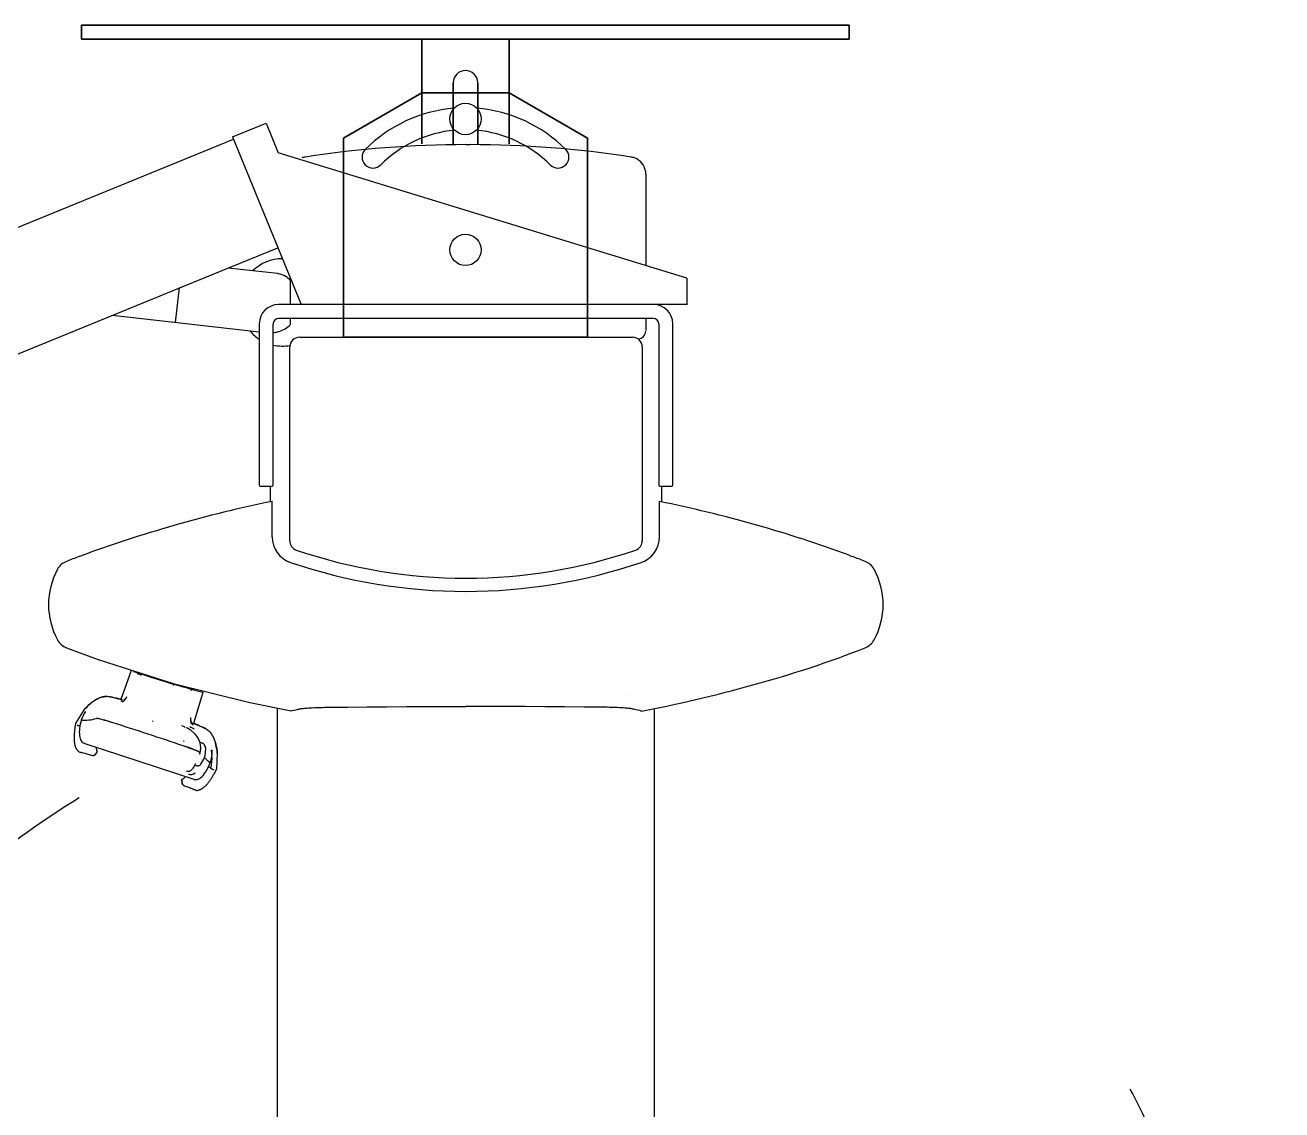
# Model space of a CAD drawing. Header units: millimetres. Extents: x -6176 to 11988, y -1403 to 10916.
# Drawn here: x -4621 to -3901, y -618 to 4 of the extents above; entities that cross this region are included whole.
import ezdxf

# ---------------------------------------------------------------- set-up
doc = ezdxf.new("R2010")
doc.units = ezdxf.units.MM
doc.linetypes.add('DASHED', pattern=[0.75, 0.5, -0.25])

# ---------------------------------------------------------------- blocks, each defined once
blk = doc.blocks.new('A$C0163630C')
at = {"color": 0, "linetype": 'Continuous', "ltscale": 25.4}
for p, q in [((-0.19269, 0.44053), (-0.19856, 0.42409)), ((-0.1761, 0.43519), (-0.17631, 0.43462)), ((-0.16848, 0.43205), (-0.16825, 0.43283)), ((-0.19968, 0.42414), (-0.20343, 0.42511)), ((-0.15679, 0.41039), (-0.15149, 0.42811)), ((-0.21955, 0.4182), (-0.22445, 0.4107)), ((-0.19753, 0.42353), (-0.19968, 0.42414)), ((-0.22445, 0.4107), (-0.22485, 0.40924)), ((-0.18003, 0.41168), (-0.18044, 0.41148)), ((-0.15611, 0.4042), (-0.15856, 0.40634)), ((-0.15795, 0.41055), (-0.15586, 0.40977)), ((-0.15586, 0.40977), (-0.15226, 0.40832)), ((-0.21934, 0.39885), (-0.1567, 0.3783)), ((-0.15167, 0.39886), (-0.15343, 0.39954)), ((-0.15353, 0.39365), (-0.15367, 0.3938)), ((-0.14337, 0.39321), (-0.14387, 0.38427)), ((-0.15626, 0.38632), (-0.15509, 0.386)), ((-0.14387, 0.38427), (-0.1444, 0.38285)), ((-0.16373, 0.37764), (-0.16369, 0.37635))]:
    blk.add_line(p, q, dxfattribs=at)
for centre, radius, start, end in [((0.02964, 1.10388), 0.69962, 251.57935, 254.48066), ((0.02989, 1.10472), 0.70049, 251.69597, 254.99848), ((-0.1812, 0.45521), 0.01806, 243.63646, 252.09565), ((-0.20943, 0.40004), 0.02587, 79.24558, 79.74254), ((-0.20943, 0.40004), 0.02587, 77.06861, 77.33131), ((-0.26632, 0.13843), 0.29359, 76.65521, 77.68492), ((-0.20102, 0.42839), 0.00653, 300.28098, 334.99031), ((-0.19989, 0.42832), 0.00549, 302.88209, 330.63157), ((0.65436, 0.16907), 0.85343, 162.19007, 162.27264), ((-0.17749, 0.41618), 0.02244, 158.94265, 159.27716), ((-0.19679, 0.40289), 0.02629, 147.38789, 159.37537), ((-0.2199, 0.43789), 0.02578, 266.66904, 286.35415), ((-0.22033, 0.36482), 0.04894, 69.39457, 80.95744), ((-0.59039, -0.8264), 1.29624, 71.67919, 72.61572), ((-0.58566, -0.81171), 1.2808, 71.67355, 72.62137), ((-0.15205, 0.41242), 0.00673, 169.22065, 202.85827), ((-0.15336, 0.41299), 0.00535, 172.60271, 201.14192), ((-0.15762, 0.41119), 0.000744, 214.60487, 230.33741), ((-0.17845, 0.41649), 0.02244, 344.38328, 344.71775), ((-0.22184, 0.4092), 0.000104, 333.66052, 345.89294), ((-0.22184, 0.40919), 0.000104, 334.25069, 345.90138), ((-0.58256, -0.82557), 1.29301, 71.05822, 71.99709), ((-0.5787, -0.814), 1.2808, 71.05374, 72.00156), ((-0.17476, 0.38146), 0.02962, 63.75574, 67.85663), ((-0.16748, 0.39361), 0.01554, 54.98052, 66.00319), ((-0.16407, 0.39597), 0.01325, 55.74758, 68.24465), ((-0.27141, 0.1401), 0.29359, 66.31654, 67.0199), ((-0.16439, 0.39608), 0.01159, 345.72583, 44.40204), ((-0.16251, 0.38405), 0.02644, 63.88378, 66.33668), ((-0.17588, 0.35087), 0.04834, 62.64585, 74.35236), ((-0.16686, 0.39316), 0.00818, 55.97471, 59.15099), ((-0.16437, 0.39608), 0.01156, 353.23655, 29.12438), ((-0.15294, 0.39628), 0.00283, 12.29871, 67.27328), ((-0.22178, 0.3957), 0.00187, 217.40269, 272.88762), ((-0.21446, 0.39356), 0.00166, 266.26797, 322.44058), ((-0.22764, 0.40451), 0.0188, 320.49926, 324.49095), ((-0.07036, 0.46736), 0.11113, 221.54981, 221.8417), ((-0.07033, 0.46739), 0.11117, 221.55185, 221.8435), ((-0.18598, 0.40346), 0.03439, 341.30197, 342.73891), ((-0.16717, 0.39706), 0.01759, 324.94417, 339.16598), ((-0.15161, 0.39123), 0.000983, 338.27829, 348.31687), ((-0.1692, 0.39634), 0.01929, 344.02993, 357.4149), ((-0.17257, 0.39493), 0.02635, 343.97306, 0.51425), ((-0.17491, 0.39051), 0.02857, 348.13179, 2.97889), ((-0.17491, 0.39051), 0.02857, 4.39225, 9.02234), ((-0.16025, 0.38633), 0.00347, 257.7812, 286.08825), ((-0.15844, 0.38451), 0.00354, 241.61822, 314.66605), ((-0.16025, 0.38633), 0.00347, 290.36849, 327.90035), ((-0.18598, 0.40346), 0.03439, 326.70107, 332.23467), ((-0.15441, 0.38775), 0.00181, 280.72221, 332.55337), ((-0.17177, 0.33419), 0.05622, 63.80837, 65.485), ((-0.14686, 0.3846), 0.000104, 157.77409, 169.42405), ((-0.14686, 0.3846), 0.000104, 157.78099, 170.01577), ((-0.16207, 0.37638), 0.00166, 181.23453, 249.3601), ((-0.1549, 0.37376), 0.00187, 230.78749, 286.27242)]:
    blk.add_arc(centre, radius, start, end, dxfattribs=at)
for centre, major_axis, ratio, start_param, end_param in [((-0.19779, 0.42257), (0.000286, 0.000958), 0.804638, 0.033071, 1.722861), ((-0.15209, 0.39143), (-0.00144, 0.00041), 0.051307, 3.142001, 3.23612), ((-0.15433, 0.38743), (-0.00009, 0.0015), 0.990978, 2.812974, 3.149142), ((-0.16213, 0.37623), (0.00055, 0.0014), 0.920569, 1.799399, 3.158028)]:
    blk.add_ellipse(centre, major_axis=major_axis, ratio=ratio, start_param=start_param, end_param=end_param, dxfattribs=at)
at = {"color": 4, "linetype": 'DASHED'}
blk.add_ellipse((0, 0), major_axis=(0, -0.4297), ratio=1, start_param=3.686045, end_param=8.850473, dxfattribs=at)
at = {"color": 0}
for points, knots in [([(-0.22109, 0.81032), (-0.22109, 0.81032), (0.21891, 0.81032), (0.21891, 0.81032), (0.21891, 0.81032), (-0.22109, 0.81032), (-0.22109, 0.81032)], [0, 0, 0, 0, 1, 1, 1, 45, 45, 45, 45]), ([(-0.22109, 0.81032), (-0.22109, 0.81032), (-0.22109, 0.80232), (-0.22109, 0.80232), (-0.22109, 0.80232), (-0.22109, 0.81032), (-0.22109, 0.81032)], [0, 0, 0, 0, 1, 1, 1, 1.8, 1.8, 1.8, 1.8]), ([(0.21891, 0.81032), (0.21891, 0.81032), (0.21891, 0.80232), (0.21891, 0.80232), (0.21891, 0.80232), (0.21891, 0.81032), (0.21891, 0.81032)], [0, 0, 0, 0, 1, 1, 1, 1.8, 1.8, 1.8, 1.8]), ([(-0.22109, 0.80232), (-0.22109, 0.80232), (0.21891, 0.80232), (0.21891, 0.80232), (0.21891, 0.80232), (-0.22109, 0.80232), (-0.22109, 0.80232)], [0, 0, 0, 0, 1, 1, 1, 45, 45, 45, 45]), ([(-0.02609, 0.7423), (-0.02609, 0.7423), (-0.02609, 0.80232), (-0.02609, 0.80232), (-0.02609, 0.80232), (-0.02609, 0.7423), (-0.02609, 0.7423)], [0, 0, 0, 0, 1, 1, 1, 7.0019, 7.0019, 7.0019, 7.0019]), ([(0.02391, 0.7423), (0.02391, 0.7423), (0.02391, 0.80232), (0.02391, 0.80232), (0.02391, 0.80232), (0.02391, 0.7423), (0.02391, 0.7423)], [0, 0, 0, 0, 1, 1, 1, 7.0019, 7.0019, 7.0019, 7.0019]), ([(0.00591, 0.77732), (0.00591, 0.78119), (0.00278, 0.78432), (-0.00109, 0.78432), (-0.00109, 0.78432), (-0.00495, 0.78432), (-0.00809, 0.78119), (-0.00809, 0.77732)], [0, 0, 0, 0, 0.5, 0.5, 0.5, 0.5, 1, 1, 1, 1]), ([(-0.07109, 0.74558), (-0.07109, 0.74558), (-0.02606, 0.77158), (-0.02606, 0.77158), (-0.02606, 0.77158), (-0.07109, 0.74558), (-0.07109, 0.74558)], [0, 0, 0, 0, 1, 1, 1, 6.199972, 6.199972, 6.199972, 6.199972]), ([(-0.02606, 0.77158), (-0.02606, 0.77158), (0.02388, 0.77158), (0.02388, 0.77158), (0.02388, 0.77158), (-0.02606, 0.77158), (-0.02606, 0.77158)], [0, 0, 0, 0, 1, 1, 1, 5.9933, 5.9933, 5.9933, 5.9933]), ([(-0.00809, 0.77732), (-0.00809, 0.77732), (-0.00809, 0.74232), (-0.00809, 0.74232), (-0.00809, 0.74232), (-0.00809, 0.77732), (-0.00809, 0.77732)], [0, 0, 0, 0, 1, 1, 1, 4.5, 4.5, 4.5, 4.5]), ([(0.00591, 0.74232), (0.00591, 0.74232), (0.00591, 0.77732), (0.00591, 0.77732), (0.00591, 0.77732), (0.00591, 0.74232), (0.00591, 0.74232)], [0, 0, 0, 0, 1, 1, 1, 4.5, 4.5, 4.5, 4.5]), ([(0.02388, 0.77158), (0.02388, 0.77158), (0.06891, 0.74558), (0.06891, 0.74558), (0.06891, 0.74558), (0.02388, 0.77158), (0.02388, 0.77158)], [0, 0, 0, 0, 1, 1, 1, 6.200059, 6.200059, 6.200059, 6.200059]), ([(-0.00109, 0.74758), (0.00388, 0.74758), (0.00791, 0.75161), (0.00791, 0.75658), (0.00791, 0.75658), (0.00791, 0.76155), (0.00388, 0.76558), (-0.00109, 0.76558), (-0.00109, 0.76558), (-0.00606, 0.76558), (-0.01009, 0.76155), (-0.01009, 0.75658), (-0.01009, 0.75658), (-0.01009, 0.75161), (-0.00606, 0.74758), (-0.00109, 0.74758)], [0, 0, 0, 0, 0.25, 0.25, 0.25, 0.25, 0.5, 0.5, 0.5, 0.5, 0.75, 0.75, 0.75, 0.75, 1, 1, 1, 1]), ([(-0.02609, 0.7457), (-0.02609, 0.7457), (-0.02609, 0.759), (-0.02609, 0.759), (-0.02609, 0.759), (-0.02609, 0.7457), (-0.02609, 0.7457)], [0, 0, 0, 0, 1, 1, 1, 2.33, 2.33, 2.33, 2.33]), ([(-0.00809, 0.76264), (-0.00809, 0.76264), (-0.00809, 0.76223), (-0.00809, 0.76223), (-0.00809, 0.76223), (-0.00809, 0.76264), (-0.00809, 0.76264)], [0, 0, 0, 0, 1, 1, 1, 1.0408, 1.0408, 1.0408, 1.0408]), ([(0.00591, 0.76223), (0.00591, 0.76223), (0.00591, 0.76264), (0.00591, 0.76264), (0.00591, 0.76264), (0.00591, 0.76223), (0.00591, 0.76223)], [0, 0, 0, 0, 1, 1, 1, 1.0408, 1.0408, 1.0408, 1.0408]), ([(0.02391, 0.7457), (0.02391, 0.7457), (0.02391, 0.759), (0.02391, 0.759), (0.02391, 0.759), (0.02391, 0.7457), (0.02391, 0.7457)], [0, 0, 0, 0, 1, 1, 1, 2.33, 2.33, 2.33, 2.33]), ([(-0.07109, 0.74558), (-0.07109, 0.74558), (-0.07109, 0.63158), (-0.07109, 0.63158), (-0.07109, 0.63158), (-0.07109, 0.74558), (-0.07109, 0.74558)], [0, 0, 0, 0, 1, 1, 1, 12.4, 12.4, 12.4, 12.4]), ([(0.06891, 0.74558), (0.06891, 0.74558), (0.06891, 0.63158), (0.06891, 0.63158), (0.06891, 0.63158), (0.06891, 0.74558), (0.06891, 0.74558)], [0, 0, 0, 0, 1, 1, 1, 12.4, 12.4, 12.4, 12.4]), ([(-0.05852, 0.73915), (-0.06096, 0.73671), (-0.06096, 0.73275), (-0.05852, 0.73031), (-0.05852, 0.73031), (-0.05608, 0.72787), (-0.05212, 0.72787), (-0.04968, 0.73031)], [0, 0, 0, 0, 0.5, 0.5, 0.5, 0.5, 1, 1, 1, 1]), ([(0.0475, 0.73031), (0.04995, 0.72787), (0.0539, 0.72787), (0.05634, 0.73031), (0.05634, 0.73031), (0.05878, 0.73275), (0.05878, 0.73671), (0.05634, 0.73915)], [0, 0, 0, 0, 0.5, 0.5, 0.5, 0.5, 1, 1, 1, 1]), ([(-0.00109, 0.67258), (0.00388, 0.67258), (0.00791, 0.67661), (0.00791, 0.68158), (0.00791, 0.68158), (0.00791, 0.68655), (0.00388, 0.69058), (-0.00109, 0.69058), (-0.00109, 0.69058), (-0.00606, 0.69058), (-0.01009, 0.68655), (-0.01009, 0.68158), (-0.01009, 0.68158), (-0.01009, 0.67661), (-0.00606, 0.67258), (-0.00109, 0.67258)], [0, 0, 0, 0, 0.25, 0.25, 0.25, 0.25, 0.5, 0.5, 0.5, 0.5, 0.75, 0.75, 0.75, 0.75, 1, 1, 1, 1]), ([(-0.10429, 0.66643), (-0.10429, 0.66643), (-0.10461, 0.66661), (-0.10461, 0.66661), (-0.10461, 0.66661), (-0.10461, 0.66661), (-0.10512, 0.66689), (-0.10512, 0.66689), (-0.10512, 0.66689), (-0.10512, 0.66689), (-0.10565, 0.66713), (-0.10565, 0.66713), (-0.10565, 0.66713), (-0.10565, 0.66713), (-0.10619, 0.66735), (-0.10619, 0.66735), (-0.10619, 0.66735), (-0.10619, 0.66735), (-0.10674, 0.66754), (-0.10674, 0.66754), (-0.10674, 0.66754), (-0.10674, 0.66754), (-0.1073, 0.6677), (-0.1073, 0.6677), (-0.1073, 0.6677), (-0.1073, 0.6677), (-0.10787, 0.66783), (-0.10787, 0.66783), (-0.10787, 0.66783), (-0.10787, 0.66783), (-0.10844, 0.66793), (-0.10844, 0.66793), (-0.10844, 0.66793), (-0.10844, 0.66793), (-0.10881, 0.66798), (-0.10881, 0.66798)], [0, 0, 0, 0, 0.111111, 0.111111, 0.111111, 0.111111, 0.222222, 0.222222, 0.222222, 0.222222, 0.333333, 0.333333, 0.333333, 0.333333, 0.444444, 0.444444, 0.444444, 0.444444, 0.555556, 0.555556, 0.555556, 0.555556, 0.666667, 0.666667, 0.666667, 0.666667, 0.777778, 0.777778, 0.777778, 0.777778, 0.888889, 0.888889, 0.888889, 0.888889, 1, 1, 1, 1]), ([(-0.11127, 0.63431), (-0.11127, 0.63431), (-0.11111, 0.63431), (-0.11111, 0.63431), (-0.11111, 0.63431), (-0.11111, 0.63431), (-0.11053, 0.63434), (-0.11053, 0.63434), (-0.11053, 0.63434), (-0.11053, 0.63434), (-0.10995, 0.6344), (-0.10995, 0.6344), (-0.10995, 0.6344), (-0.10995, 0.6344), (-0.10938, 0.63449), (-0.10938, 0.63449), (-0.10938, 0.63449), (-0.10938, 0.63449), (-0.10881, 0.63461), (-0.10881, 0.63461), (-0.10881, 0.63461), (-0.10881, 0.63461), (-0.10824, 0.63476), (-0.10824, 0.63476), (-0.10824, 0.63476), (-0.10824, 0.63476), (-0.10787, 0.63488), (-0.10787, 0.63488)], [0, 0, 0, 0, 0.142857, 0.142857, 0.142857, 0.142857, 0.285714, 0.285714, 0.285714, 0.285714, 0.428571, 0.428571, 0.428571, 0.428571, 0.571429, 0.571429, 0.571429, 0.571429, 0.714286, 0.714286, 0.714286, 0.714286, 0.857143, 0.857143, 0.857143, 0.857143, 1, 1, 1, 1]), ([(0.06891, 0.63158), (0.06891, 0.63158), (-0.07109, 0.63158), (-0.07109, 0.63158), (-0.07109, 0.63158), (0.06891, 0.63158), (0.06891, 0.63158)], [0, 0, 0, 0, 1, 1, 1, 15, 15, 15, 15]), ([(-0.22971, 0.45367), (-0.22971, 0.45367), (-0.21166, 0.44696), (-0.21166, 0.44696), (-0.21166, 0.44696), (-0.21166, 0.44696), (-0.16856, 0.43317), (-0.16856, 0.43317), (-0.16856, 0.43317), (-0.16856, 0.43317), (-0.12465, 0.4222), (-0.12465, 0.4222), (-0.12465, 0.4222), (-0.12465, 0.4222), (-0.10096, 0.41746), (-0.10096, 0.41746)], [0, 0, 0, 0, 0.25, 0.25, 0.25, 0.25, 0.5, 0.5, 0.5, 0.5, 0.75, 0.75, 0.75, 0.75, 1, 1, 1, 1]), ([(0.09042, 0.42677), (0.09042, 0.42677), (0.09042, 0.4268), (0.09042, 0.4268), (0.09042, 0.4268), (0.09042, 0.4268), (0.09043, 0.42683), (0.09043, 0.42683)], [0, 0, 0, 0, 0.5, 0.5, 0.5, 0.5, 1, 1, 1, 1]), ([(-0.10102, 0.41743), (-0.10102, 0.41743), (-0.10056, 0.4176), (-0.10056, 0.4176), (-0.10056, 0.4176), (-0.10056, 0.4176), (-0.09931, 0.41793), (-0.09931, 0.41793), (-0.09931, 0.41793), (-0.09931, 0.41793), (-0.09764, 0.41829), (-0.09764, 0.41829)], [0, 0, 0, 0, 0.333333, 0.333333, 0.333333, 0.333333, 0.666667, 0.666667, 0.666667, 0.666667, 1, 1, 1, 1]), ([(-0.09764, 0.41829), (-0.09764, 0.41829), (-0.09715, 0.41839), (-0.09715, 0.41839), (-0.09715, 0.41839), (-0.09715, 0.41839), (-0.09676, 0.41848), (-0.09676, 0.41848), (-0.09676, 0.41848), (-0.09676, 0.41848), (-0.09642, 0.41855), (-0.09642, 0.41855), (-0.09642, 0.41855), (-0.09642, 0.41855), (-0.09611, 0.41862), (-0.09611, 0.41862), (-0.09611, 0.41862), (-0.09611, 0.41862), (-0.09579, 0.41869), (-0.09579, 0.41869), (-0.09579, 0.41869), (-0.09579, 0.41869), (-0.09544, 0.41875), (-0.09544, 0.41875), (-0.09544, 0.41875), (-0.09544, 0.41875), (-0.09504, 0.41881), (-0.09504, 0.41881), (-0.09504, 0.41881), (-0.09504, 0.41881), (-0.09457, 0.41887), (-0.09457, 0.41887), (-0.09457, 0.41887), (-0.09457, 0.41887), (-0.09404, 0.41893), (-0.09404, 0.41893), (-0.09404, 0.41893), (-0.09404, 0.41893), (-0.09345, 0.41898), (-0.09345, 0.41898), (-0.09345, 0.41898), (-0.09345, 0.41898), (-0.0928, 0.41904), (-0.0928, 0.41904), (-0.0928, 0.41904), (-0.0928, 0.41904), (-0.09204, 0.41909), (-0.09204, 0.41909), (-0.09204, 0.41909), (-0.09204, 0.41909), (-0.09116, 0.41915), (-0.09116, 0.41915), (-0.09116, 0.41915), (-0.09116, 0.41915), (-0.0901, 0.41921), (-0.0901, 0.41921), (-0.0901, 0.41921), (-0.0901, 0.41921), (-0.08892, 0.41928), (-0.08892, 0.41928), (-0.08892, 0.41928), (-0.08892, 0.41928), (-0.08768, 0.41934), (-0.08768, 0.41934), (-0.08768, 0.41934), (-0.08768, 0.41934), (-0.08646, 0.41939), (-0.08646, 0.41939), (-0.08646, 0.41939), (-0.08646, 0.41939), (-0.08528, 0.41943), (-0.08528, 0.41943), (-0.08528, 0.41943), (-0.08528, 0.41943), (-0.08413, 0.41947), (-0.08413, 0.41947), (-0.08413, 0.41947), (-0.08413, 0.41947), (-0.08302, 0.4195), (-0.08302, 0.4195), (-0.08302, 0.4195), (-0.08302, 0.4195), (-0.08194, 0.41952), (-0.08194, 0.41952), (-0.08194, 0.41952), (-0.08194, 0.41952), (-0.0809, 0.41954), (-0.0809, 0.41954), (-0.0809, 0.41954), (-0.0809, 0.41954), (-0.0799, 0.41955), (-0.0799, 0.41955)], [0, 0, 0, 0, 0.043478, 0.043478, 0.043478, 0.043478, 0.086957, 0.086957, 0.086957, 0.086957, 0.130435, 0.130435, 0.130435, 0.130435, 0.173913, 0.173913, 0.173913, 0.173913, 0.217391, 0.217391, 0.217391, 0.217391, 0.26087, 0.26087, 0.26087, 0.26087, 0.304348, 0.304348, 0.304348, 0.304348, 0.347826, 0.347826, 0.347826, 0.347826, 0.391304, 0.391304, 0.391304, 0.391304, 0.434783, 0.434783, 0.434783, 0.434783, 0.478261, 0.478261, 0.478261, 0.478261, 0.521739, 0.521739, 0.521739, 0.521739, 0.565217, 0.565217, 0.565217, 0.565217, 0.608696, 0.608696, 0.608696, 0.608696, 0.652174, 0.652174, 0.652174, 0.652174, 0.695652, 0.695652, 0.695652, 0.695652, 0.73913, 0.73913, 0.73913, 0.73913, 0.782609, 0.782609, 0.782609, 0.782609, 0.826087, 0.826087, 0.826087, 0.826087, 0.869565, 0.869565, 0.869565, 0.869565, 0.913043, 0.913043, 0.913043, 0.913043, 0.956522, 0.956522, 0.956522, 0.956522, 1, 1, 1, 1]), ([(-0.0799, 0.41955), (-0.0799, 0.41955), (-0.06874, 0.41967), (-0.06874, 0.41967), (-0.06874, 0.41967), (-0.06874, 0.41967), (-0.05753, 0.41976), (-0.05753, 0.41976), (-0.05753, 0.41976), (-0.05753, 0.41976), (-0.04626, 0.41984), (-0.04626, 0.41984), (-0.04626, 0.41984), (-0.04626, 0.41984), (-0.03495, 0.41991), (-0.03495, 0.41991), (-0.03495, 0.41991), (-0.03495, 0.41991), (-0.02361, 0.41995), (-0.02361, 0.41995), (-0.02361, 0.41995), (-0.02361, 0.41995), (-0.01226, 0.41998), (-0.01226, 0.41998), (-0.01226, 0.41998), (-0.01226, 0.41998), (-0.0009, 0.41999), (-0.0009, 0.41999)], [0, 0, 0, 0, 0.142857, 0.142857, 0.142857, 0.142857, 0.285714, 0.285714, 0.285714, 0.285714, 0.428571, 0.428571, 0.428571, 0.428571, 0.571429, 0.571429, 0.571429, 0.571429, 0.714286, 0.714286, 0.714286, 0.714286, 0.857143, 0.857143, 0.857143, 0.857143, 1, 1, 1, 1]), ([(0.0781, 0.41955), (0.0781, 0.41955), (0.06695, 0.41967), (0.06695, 0.41967), (0.06695, 0.41967), (0.06695, 0.41967), (0.05574, 0.41976), (0.05574, 0.41976), (0.05574, 0.41976), (0.05574, 0.41976), (0.04447, 0.41984), (0.04447, 0.41984), (0.04447, 0.41984), (0.04447, 0.41984), (0.03316, 0.41991), (0.03316, 0.41991), (0.03316, 0.41991), (0.03316, 0.41991), (0.02182, 0.41995), (0.02182, 0.41995), (0.02182, 0.41995), (0.02182, 0.41995), (0.01046, 0.41998), (0.01046, 0.41998), (0.01046, 0.41998), (0.01046, 0.41998), (-0.0009, 0.41999), (-0.0009, 0.41999)], [0, 0, 0, 0, 0.142857, 0.142857, 0.142857, 0.142857, 0.285714, 0.285714, 0.285714, 0.285714, 0.428571, 0.428571, 0.428571, 0.428571, 0.571429, 0.571429, 0.571429, 0.571429, 0.714286, 0.714286, 0.714286, 0.714286, 0.857143, 0.857143, 0.857143, 0.857143, 1, 1, 1, 1]), ([(0.09585, 0.41829), (0.09585, 0.41829), (0.09536, 0.41839), (0.09536, 0.41839), (0.09536, 0.41839), (0.09536, 0.41839), (0.09497, 0.41848), (0.09497, 0.41848), (0.09497, 0.41848), (0.09497, 0.41848), (0.09463, 0.41855), (0.09463, 0.41855), (0.09463, 0.41855), (0.09463, 0.41855), (0.09432, 0.41862), (0.09432, 0.41862), (0.09432, 0.41862), (0.09432, 0.41862), (0.094, 0.41869), (0.094, 0.41869), (0.094, 0.41869), (0.094, 0.41869), (0.09365, 0.41875), (0.09365, 0.41875), (0.09365, 0.41875), (0.09365, 0.41875), (0.09325, 0.41881), (0.09325, 0.41881), (0.09325, 0.41881), (0.09325, 0.41881), (0.09278, 0.41887), (0.09278, 0.41887), (0.09278, 0.41887), (0.09278, 0.41887), (0.09225, 0.41893), (0.09225, 0.41893), (0.09225, 0.41893), (0.09225, 0.41893), (0.09166, 0.41898), (0.09166, 0.41898), (0.09166, 0.41898), (0.09166, 0.41898), (0.091, 0.41904), (0.091, 0.41904), (0.091, 0.41904), (0.091, 0.41904), (0.09025, 0.41909), (0.09025, 0.41909), (0.09025, 0.41909), (0.09025, 0.41909), (0.08937, 0.41915), (0.08937, 0.41915), (0.08937, 0.41915), (0.08937, 0.41915), (0.08831, 0.41921), (0.08831, 0.41921), (0.08831, 0.41921), (0.08831, 0.41921), (0.08713, 0.41928), (0.08713, 0.41928), (0.08713, 0.41928), (0.08713, 0.41928), (0.08589, 0.41934), (0.08589, 0.41934), (0.08589, 0.41934), (0.08589, 0.41934), (0.08467, 0.41939), (0.08467, 0.41939), (0.08467, 0.41939), (0.08467, 0.41939), (0.08349, 0.41943), (0.08349, 0.41943), (0.08349, 0.41943), (0.08349, 0.41943), (0.08234, 0.41947), (0.08234, 0.41947), (0.08234, 0.41947), (0.08234, 0.41947), (0.08122, 0.4195), (0.08122, 0.4195), (0.08122, 0.4195), (0.08122, 0.4195), (0.08015, 0.41952), (0.08015, 0.41952), (0.08015, 0.41952), (0.08015, 0.41952), (0.07911, 0.41954), (0.07911, 0.41954), (0.07911, 0.41954), (0.07911, 0.41954), (0.0781, 0.41955), (0.0781, 0.41955)], [0, 0, 0, 0, 0.043478, 0.043478, 0.043478, 0.043478, 0.086957, 0.086957, 0.086957, 0.086957, 0.130435, 0.130435, 0.130435, 0.130435, 0.173913, 0.173913, 0.173913, 0.173913, 0.217391, 0.217391, 0.217391, 0.217391, 0.26087, 0.26087, 0.26087, 0.26087, 0.304348, 0.304348, 0.304348, 0.304348, 0.347826, 0.347826, 0.347826, 0.347826, 0.391304, 0.391304, 0.391304, 0.391304, 0.434783, 0.434783, 0.434783, 0.434783, 0.478261, 0.478261, 0.478261, 0.478261, 0.521739, 0.521739, 0.521739, 0.521739, 0.565217, 0.565217, 0.565217, 0.565217, 0.608696, 0.608696, 0.608696, 0.608696, 0.652174, 0.652174, 0.652174, 0.652174, 0.695652, 0.695652, 0.695652, 0.695652, 0.73913, 0.73913, 0.73913, 0.73913, 0.782609, 0.782609, 0.782609, 0.782609, 0.826087, 0.826087, 0.826087, 0.826087, 0.869565, 0.869565, 0.869565, 0.869565, 0.913043, 0.913043, 0.913043, 0.913043, 0.956522, 0.956522, 0.956522, 0.956522, 1, 1, 1, 1]), ([(0.09987, 0.41725), (0.09987, 0.41725), (0.09967, 0.41731), (0.09967, 0.41731), (0.09967, 0.41731), (0.09967, 0.41731), (0.09877, 0.4176), (0.09877, 0.4176), (0.09877, 0.4176), (0.09877, 0.4176), (0.09752, 0.41793), (0.09752, 0.41793), (0.09752, 0.41793), (0.09752, 0.41793), (0.09585, 0.41829), (0.09585, 0.41829)], [0, 0, 0, 0, 0.25, 0.25, 0.25, 0.25, 0.5, 0.5, 0.5, 0.5, 0.75, 0.75, 0.75, 0.75, 1, 1, 1, 1])]:
    blk.add_open_spline(points, degree=3, knots=knots, dxfattribs=at)
for points in [[(-0.00771, 0.76267), (-0.0269, 0.7611), (-0.04491, 0.75277), (-0.05852, 0.73915)], [(0.05634, 0.73915), (0.04273, 0.75277), (0.02472, 0.7611), (0.00553, 0.76267)], [(-0.13458, 0.74635), (-0.13458, 0.74635), (-0.1153, 0.75423), (-0.1153, 0.75423)], [(-0.1153, 0.75423), (-0.1153, 0.75423), (-0.10836, 0.73725), (-0.10836, 0.73725)], [(-0.00735, 0.75012), (-0.02334, 0.74866), (-0.03832, 0.74165), (-0.04968, 0.73031)], [(0.0475, 0.73031), (0.03614, 0.74165), (0.02116, 0.74866), (0.00517, 0.75012)], [(-1.0875, 0.35539), (-1.0875, 0.35539), (-0.13406, 0.74506), (-0.13406, 0.74506)], [(-0.13458, 0.74635), (-0.13458, 0.74635), (-0.09532, 0.65028), (-0.09532, 0.65028)], [(0.12573, 0.66528), (0.12573, 0.66528), (-0.10836, 0.73725), (-0.10836, 0.73725)], [(-0.09303, 0.73475), (-0.0937, 0.73465), (-0.09435, 0.73448), (-0.09498, 0.73424)], [(-0.0008, 0.74188), (-0.03168, 0.74188), (-0.06252, 0.7395), (-0.09303, 0.73475)], [(-0.0008, 0.74188), (-0.0008, 0.74188), (0.0016, 0.74188), (0.0016, 0.74188)], [(0.09384, 0.73475), (0.06332, 0.7395), (0.03249, 0.74188), (0.0016, 0.74188)], [(0.09579, 0.73424), (0.09516, 0.73448), (0.09451, 0.73465), (0.09384, 0.73475)], [(0.10208, 0.72689), (0.10151, 0.72984), (0.09931, 0.73313), (0.09577, 0.73426)], [(0.1023, 0.72487), (0.1023, 0.72554), (0.10224, 0.72621), (0.1021, 0.72687)], [(0.1023, 0.72487), (0.1023, 0.72487), (0.1023, 0.67248), (0.1023, 0.67248)], [(-0.14149, 0.66941), (-0.14149, 0.66941), (-0.10863, 0.68284), (-0.10863, 0.68284)], [(-0.10881, 0.66798), (-0.10881, 0.66798), (-0.13712, 0.67119), (-0.13712, 0.67119)], [(-0.10603, 0.67648), (-0.11239, 0.67645), (-0.1185, 0.67399), (-0.12311, 0.66961)], [(-1.06202, 0.29347), (-1.06202, 0.29347), (-0.14144, 0.6694), (-0.14144, 0.6694)], [(-0.10149, 0.66431), (-0.10235, 0.66511), (-0.10329, 0.66582), (-0.10429, 0.66643)], [(-0.1015, 0.66539), (-0.1015, 0.66539), (-0.1015, 0.65028), (-0.1015, 0.65028)], [(0.12573, 0.66528), (0.12573, 0.66528), (0.12573, 0.65028), (0.12573, 0.65028)], [(-0.16526, 0.66003), (-0.16526, 0.66003), (-0.16754, 0.64002), (-0.16754, 0.64002)], [(-0.10827, 0.65028), (-0.11435, 0.65028), (-0.11927, 0.64536), (-0.11927, 0.63928)], [(0.12573, 0.65028), (0.12573, 0.65028), (-0.10827, 0.65028), (-0.10827, 0.65028)], [(0.11773, 0.63928), (0.11773, 0.64536), (0.1128, 0.65028), (0.10673, 0.65028)], [(0.12622, 0.65028), (0.12622, 0.65028), (0.12573, 0.65028), (0.12573, 0.65028)], [(-0.20343, 0.6441), (-0.20343, 0.6441), (-0.1194, 0.63455), (-0.1194, 0.63455)], [(-0.20068, 0.64522), (-0.20068, 0.64522), (-0.20073, 0.6452), (-0.20073, 0.6452)], [(-0.10827, 0.64228), (-0.10993, 0.64228), (-0.11127, 0.64094), (-0.11127, 0.63928)], [(0.10673, 0.64228), (0.10673, 0.64228), (-0.10827, 0.64228), (-0.10827, 0.64228)], [(-0.1015, 0.64228), (-0.1015, 0.64228), (-0.1015, 0.63873), (-0.1015, 0.63873)], [(0.1023, 0.64228), (0.1023, 0.64228), (0.1023, 0.63548), (0.1023, 0.63548)], [(0.10973, 0.63928), (0.10973, 0.64094), (0.10839, 0.64228), (0.10673, 0.64228)], [(-0.12449, 0.63503), (-0.12302, 0.63319), (-0.12126, 0.63162), (-0.11928, 0.63036)], [(-0.11927, 0.63928), (-0.11927, 0.63928), (-0.11927, 0.54678), (-0.11927, 0.54678)], [(-0.11127, 0.54678), (-0.11127, 0.54678), (-0.11127, 0.63928), (-0.11127, 0.63928)], [(-0.10787, 0.63488), (-0.1055, 0.63566), (-0.10333, 0.63695), (-0.10149, 0.63865)], [(-0.10166, 0.63857), (-0.10166, 0.63857), (-0.1015, 0.6387), (-0.1015, 0.6387)], [(0.09784, 0.63051), (0.10023, 0.63077), (0.10209, 0.63269), (0.10229, 0.63508)], [(0.10973, 0.63928), (0.10973, 0.63928), (0.10973, 0.54678), (0.10973, 0.54678)], [(0.11773, 0.54678), (0.11773, 0.54678), (0.11773, 0.63928), (0.11773, 0.63928)], [(-0.11127, 0.62707), (-0.10813, 0.62637), (-0.10488, 0.6263), (-0.1017, 0.62684)], [(-0.09627, 0.63148), (-0.09931, 0.63148), (-0.10177, 0.62902), (-0.10177, 0.62598)], [(-0.09627, 0.63148), (-0.09627, 0.63148), (0.09473, 0.63148), (0.09473, 0.63148)], [(0.10023, 0.62598), (0.10023, 0.62902), (0.09777, 0.63148), (0.09473, 0.63148)], [(-0.10177, 0.56678), (-0.10177, 0.56678), (-0.10177, 0.62598), (-0.10177, 0.62598)], [(0.10023, 0.62598), (0.10023, 0.62598), (0.10023, 0.56678), (0.10023, 0.56678)], [(-0.10177, 0.51484), (-0.10177, 0.51484), (-0.10177, 0.56684), (-0.10177, 0.56684)], [(0.10023, 0.56656), (0.10023, 0.56656), (0.10023, 0.51484), (0.10023, 0.51484)], [(-0.11927, 0.54678), (-0.11927, 0.54651), (-0.11905, 0.54628), (-0.11877, 0.54628)], [(-0.11877, 0.54628), (-0.11877, 0.54628), (-0.11177, 0.54628), (-0.11177, 0.54628)], [(-0.1129, 0.53727), (-0.1129, 0.53727), (-0.1129, 0.54634), (-0.1129, 0.54634)], [(-0.11177, 0.54628), (-0.11149, 0.54628), (-0.11127, 0.54651), (-0.11127, 0.54678)], [(0.10973, 0.54678), (0.10973, 0.54651), (0.10995, 0.54628), (0.11023, 0.54628)], [(0.11023, 0.54628), (0.11023, 0.54628), (0.11723, 0.54628), (0.11723, 0.54628)], [(0.11135, 0.54625), (0.11135, 0.54625), (0.11135, 0.53723), (0.11135, 0.53723)], [(0.11723, 0.54628), (0.1175, 0.54628), (0.11773, 0.54651), (0.11773, 0.54678)], [(-0.11192, 0.53749), (-0.14806, 0.53022), (-0.1878, 0.51879), (-0.22233, 0.50592)], [(-0.11187, 0.51715), (-0.11187, 0.51715), (-0.11187, 0.53753), (-0.11187, 0.53753)], [(0.11007, 0.51715), (0.11007, 0.51715), (0.11007, 0.53758), (0.11007, 0.53758)], [(0.21888, 0.50659), (0.18444, 0.51942), (0.14615, 0.53016), (0.11012, 0.53742)], [(-0.11187, 0.51715), (-0.11187, 0.51054), (-0.10766, 0.50466), (-0.1014, 0.50252)], [(-0.10177, 0.51484), (-0.10177, 0.51249), (-0.10027, 0.51039), (-0.09805, 0.50963)], [(0.09651, 0.50963), (0.09873, 0.51039), (0.10023, 0.51249), (0.10023, 0.51484)], [(0.0996, 0.50252), (0.10586, 0.50466), (0.11007, 0.51054), (0.11007, 0.51715)], [(-0.22254, 0.50588), (-0.22496, 0.50497), (-0.22737, 0.50405), (-0.22977, 0.50311)], [(-0.22242, 0.50591), (-0.22246, 0.5059), (-0.2225, 0.50589), (-0.22254, 0.50588)], [(-0.22067, 0.50659), (-0.22072, 0.50657), (-0.22077, 0.50654), (-0.22081, 0.50651)], [(-0.09805, 0.50963), (-0.03498, 0.4881), (0.03344, 0.4881), (0.09651, 0.50963)], [(0.21902, 0.50651), (0.21898, 0.50654), (0.21893, 0.50657), (0.21888, 0.50659)], [(0.21902, 0.50651), (0.21902, 0.50651), (0.22062, 0.50591), (0.22062, 0.50591)], [(0.22075, 0.50588), (0.2207, 0.50589), (0.22066, 0.5059), (0.22061, 0.50591)], [(0.22798, 0.50311), (0.22558, 0.50405), (0.22316, 0.50497), (0.22075, 0.50588)], [(-0.23492, 0.4986), (-0.24183, 0.48601), (-0.24183, 0.47076), (-0.23492, 0.45816)], [(-0.23557, 0.49725), (-0.23557, 0.49725), (-0.23561, 0.49727), (-0.23561, 0.49727)], [(-0.22977, 0.50311), (-0.23196, 0.50226), (-0.23379, 0.50066), (-0.23492, 0.4986)], [(-0.10324, 0.50328), (-0.10264, 0.50299), (-0.10202, 0.50273), (-0.10139, 0.50252)], [(-0.10146, 0.50233), (-0.10146, 0.50233), (-0.1014, 0.50252), (-0.1014, 0.50252)], [(-0.1014, 0.50252), (-0.03622, 0.48042), (0.03442, 0.48042), (0.0996, 0.50252)], [(-0.10139, 0.50252), (-0.10061, 0.50225), (-0.09983, 0.50199), (-0.09905, 0.50174)], [(0.23312, 0.4986), (0.23199, 0.50066), (0.23017, 0.50226), (0.22798, 0.50311)], [(0.23312, 0.45816), (0.24003, 0.47076), (0.24003, 0.48601), (0.23312, 0.4986)], [(0.23377, 0.49725), (0.23377, 0.49725), (0.23382, 0.49727), (0.23382, 0.49727)], [(-0.23492, 0.45816), (-0.23379, 0.4561), (-0.23196, 0.4545), (-0.22977, 0.45365)], [(0.22798, 0.45365), (0.23017, 0.4545), (0.23199, 0.4561), (0.23312, 0.45816)], [(0.09986, 0.41725), (0.1397, 0.42518), (0.18732, 0.43735), (0.22798, 0.45365)], [(-0.1089, -0.13756), (-0.1089, -0.13756), (-0.1089, 0.41899), (-0.1089, 0.41899)], [(0.1071, 0.41858), (0.1071, 0.41858), (0.1071, -0.13756), (0.1071, -0.13756)]]:
    blk.add_open_spline(points, degree=3, dxfattribs=at)
at = {"color": 0, "linetype": 'Continuous', "ltscale": 25.4}
for points, degree in [([(-0.18882, 0.43923), (-0.18853, 0.43903), (-0.18822, 0.43882), (-0.18788, 0.4386)], 3), ([(-0.15472, 0.38598), (-0.15486, 0.38597), (-0.15498, 0.38598), (-0.1551, 0.38601)], 3), ([(-0.15669, 0.3783), (-0.15668, 0.37829), (-0.15666, 0.37828), (-0.15665, 0.37827), (-0.15664, 0.37827), (-0.15662, 0.37826)], 5)]:
    blk.add_open_spline(points, degree=degree, dxfattribs=at)
for points, knots in [([(-0.21955, 0.4182), (-0.21843, 0.41949), (-0.21723, 0.42066), (-0.21539, 0.4222), (-0.21477, 0.42268), (-0.21352, 0.42354), (-0.21289, 0.42393), (-0.21193, 0.42445), (-0.21161, 0.42461), (-0.21095, 0.4249), (-0.21061, 0.42504), (-0.20957, 0.4254), (-0.20884, 0.42558), (-0.20773, 0.42571), (-0.20738, 0.42573), (-0.20702, 0.42573)], [0, 0, 0, 0, 0.25, 0.25, 0.375, 0.375, 0.5, 0.5, 0.5625, 0.5625, 0.625, 0.625, 0.75, 0.75, 0.8063262, 0.8063262, 0.8063262, 0.8063262]), ([(-0.20343, 0.42511), (-0.20379, 0.4252), (-0.20416, 0.42529), (-0.2049, 0.42546), (-0.20528, 0.42553), (-0.20604, 0.42564), (-0.20643, 0.42567), (-0.20721, 0.42569), (-0.20761, 0.42567), (-0.20879, 0.42554), (-0.20955, 0.42536), (-0.21101, 0.42484), (-0.21172, 0.42451), (-0.21309, 0.42376), (-0.21374, 0.42334), (-0.21501, 0.42246), (-0.21562, 0.42199), (-0.21739, 0.4205), (-0.2185, 0.4194), (-0.21955, 0.4182)], [0, 0, 0, 0, 0.0625, 0.0625, 0.125, 0.125, 0.1875, 0.1875, 0.25, 0.25, 0.375, 0.375, 0.5, 0.5, 0.625, 0.625, 0.75, 0.75, 1, 1, 1, 1]), ([(-0.22136, 0.41228), (-0.22177, 0.41053), (-0.22237, 0.40774), (-0.22251, 0.40405), (-0.22206, 0.40167), (-0.22149, 0.40033), (-0.22064, 0.39936), (-0.21997, 0.39907), (-0.21958, 0.3989)], [0, 0, 0, 0, 0.314343, 0.593064, 0.712217, 0.816565, 0.910319, 1, 1, 1, 1]), ([(-0.20311, 0.41063), (-0.20369, 0.41081), (-0.20457, 0.41108), (-0.20574, 0.41144), (-0.20711, 0.41185), (-0.20878, 0.41234), (-0.21032, 0.41276), (-0.21127, 0.41299), (-0.21183, 0.4131), (-0.21226, 0.41317), (-0.21245, 0.41318), (-0.21254, 0.41317), (-0.21258, 0.41316), (-0.21261, 0.41315), (-0.21264, 0.41315)], [0, 0, 0, 0, 0.138272, 0.207249, 0.276225, 0.468781, 0.622302, 0.701347, 0.780392, 0.846641, 0.934668, 0.945557, 0.956445, 1, 1, 1, 1]), ([(-0.22485, 0.40924), (-0.225, 0.408), (-0.22515, 0.40675), (-0.22532, 0.40487), (-0.22536, 0.40425), (-0.22542, 0.40299), (-0.22543, 0.40237), (-0.22542, 0.40111), (-0.22538, 0.40048), (-0.22528, 0.39954), (-0.22524, 0.39922), (-0.22514, 0.39859), (-0.22507, 0.39828), (-0.22484, 0.39735), (-0.22464, 0.39675), (-0.22429, 0.39602), (-0.22421, 0.39588), (-0.22405, 0.3956), (-0.22397, 0.39546), (-0.22379, 0.39519), (-0.22369, 0.39506), (-0.2235, 0.39481), (-0.22339, 0.39469), (-0.22328, 0.39457)], [0, 0, 0, 0, 0.25, 0.25, 0.375, 0.375, 0.5, 0.5, 0.625, 0.625, 0.6875, 0.6875, 0.75, 0.75, 0.875, 0.875, 0.90625, 0.90625, 0.9375, 0.9375, 0.96875, 0.96875, 1, 1, 1, 1]), ([(-0.22368, 0.40928), (-0.22367, 0.40928), (-0.22367, 0.40928), (-0.22359, 0.40926), (-0.22343, 0.40921), (-0.22323, 0.40916), (-0.22308, 0.40913), (-0.22301, 0.40912), (-0.22295, 0.40911), (-0.22286, 0.40909), (-0.22269, 0.40907), (-0.22253, 0.40905), (-0.22243, 0.40904), (-0.22239, 0.40904), (-0.22237, 0.40903), (-0.2223, 0.40903), (-0.22216, 0.40903), (-0.22204, 0.40903), (-0.22197, 0.40904), (-0.22195, 0.40905), (-0.2219, 0.40905), (-0.22186, 0.40907), (-0.22182, 0.40908), (-0.22179, 0.4091), (-0.22176, 0.40912), (-0.22175, 0.40914), (-0.22175, 0.40915)], [0, 0, 0, 0, 0.003891, 0.007525, 0.080578, 0.186448, 0.222306, 0.249803, 0.266082, 0.283132, 0.360315, 0.461508, 0.48643, 0.499645, 0.50812, 0.516352, 0.599856, 0.711255, 0.737022, 0.749749, 0.764448, 0.838753, 0.874876, 0.889728, 0.964204, 1, 1, 1, 1]), ([(-0.15795, 0.41055), (-0.15785, 0.4105), (-0.15775, 0.41043), (-0.1576, 0.41025), (-0.15755, 0.41013), (-0.15749, 0.40988), (-0.15748, 0.40974), (-0.15751, 0.40947), (-0.15755, 0.40933), (-0.15762, 0.4092)], [0, 0, 0, 0, 0.25, 0.25, 0.5, 0.5, 0.75, 0.75, 1, 1, 1, 1]), ([(-0.15226, 0.40832), (-0.15192, 0.40818), (-0.15157, 0.40804), (-0.15087, 0.40774), (-0.15053, 0.40757), (-0.14985, 0.40721), (-0.14951, 0.407), (-0.14887, 0.40655), (-0.14857, 0.4063), (-0.14769, 0.4055), (-0.14719, 0.4049), (-0.14631, 0.40361), (-0.14594, 0.40293), (-0.14528, 0.40151), (-0.145, 0.40079), (-0.14451, 0.39933), (-0.1443, 0.39859), (-0.14375, 0.39634), (-0.1435, 0.3948), (-0.14337, 0.39321)], [0, 0, 0, 0, 0.0625, 0.0625, 0.125, 0.125, 0.1875, 0.1875, 0.25, 0.25, 0.375, 0.375, 0.5, 0.5, 0.625, 0.625, 0.75, 0.75, 1, 1, 1, 1]), ([(-0.14976, 0.4072), (-0.14987, 0.40727), (-0.14997, 0.40732), (-0.15035, 0.40754), (-0.15062, 0.40767), (-0.15088, 0.4078)], [0.85526248, 0.85526248, 0.85526248, 0.85526248, 0.875, 0.875, 0.92855162, 0.92855162, 0.92855162, 0.92855162]), ([(-0.21939, 0.39887), (-0.21939, 0.39887), (-0.2195, 0.39888), (-0.21958, 0.3989), (-0.21964, 0.39892)], [0.61466179, 0.61466179, 0.61466179, 0.61466179, 0.6155323, 0.68336487, 0.68336487, 0.68336487, 0.68336487]), ([(-0.21288, 0.39673), (-0.21286, 0.39662), (-0.21284, 0.39651), (-0.21277, 0.39606), (-0.21272, 0.39574), (-0.21262, 0.39529), (-0.21258, 0.39515), (-0.21251, 0.39488), (-0.21247, 0.39475), (-0.21239, 0.39452), (-0.21235, 0.39442), (-0.21226, 0.39424), (-0.21222, 0.39416), (-0.21219, 0.3941)], [0.1694976, 0.1694976, 0.1694976, 0.1694976, 0.25, 0.25, 0.5, 0.5, 0.625, 0.625, 0.75, 0.75, 0.875, 0.875, 1, 1, 1, 1]), ([(-0.15367, 0.3938), (-0.15369, 0.39382), (-0.15371, 0.39385), (-0.15374, 0.39388), (-0.1538, 0.39394), (-0.15396, 0.39405), (-0.15435, 0.39425), (-0.15487, 0.39448), (-0.15576, 0.39486), (-0.15725, 0.39544), (-0.15889, 0.39603), (-0.16024, 0.39651), (-0.16139, 0.39691), (-0.16226, 0.39722), (-0.16284, 0.39742)], [0, 0, 0, 0, 0.043555, 0.054443, 0.065332, 0.153359, 0.219608, 0.298653, 0.377698, 0.531219, 0.723775, 0.792751, 0.861728, 1, 1, 1, 1]), ([(-0.14992, 0.39562), (-0.14992, 0.39575), (-0.14991, 0.39598), (-0.14994, 0.39624), (-0.14997, 0.39648), (-0.15002, 0.39658), (-0.15003, 0.3966)], [0, 0, 0, 0, 0.352054, 0.691111, 0.951019, 1, 1, 1, 1]), ([(-0.14337, 0.39321), (-0.14351, 0.39491), (-0.14378, 0.39657), (-0.14425, 0.3985), (-0.14435, 0.39887), (-0.14446, 0.39924)], [0, 0, 0, 0, 0.25, 0.25, 0.3110972, 0.3110972, 0.3110972, 0.3110972]), ([(-0.22191, 0.39382), (-0.2219, 0.39382), (-0.22185, 0.39385), (-0.22167, 0.39378), (-0.2208, 0.39359), (-0.21922, 0.39317), (-0.21701, 0.39254), (-0.21568, 0.39218), (-0.21491, 0.39197)], [0.0859125, 0.0859125, 0.0859125, 0.0859125, 0.1029632, 0.2099739, 0.3723807, 0.5550117, 0.786334, 1, 1, 1, 1]), ([(-0.2149, 0.39196), (-0.21472, 0.39191), (-0.21453, 0.3919), (-0.21412, 0.39197), (-0.21391, 0.39206), (-0.21354, 0.39234), (-0.21339, 0.39252), (-0.21328, 0.39273)], [0.2821557, 0.2821557, 0.2821557, 0.2821557, 0.5, 0.5, 0.75, 0.75, 1, 1, 1, 1]), ([(-0.21296, 0.39313), (-0.21269, 0.39325), (-0.21247, 0.3934), (-0.21225, 0.39365), (-0.2122, 0.39374), (-0.21214, 0.39392), (-0.21214, 0.39401), (-0.21219, 0.3941)], [0, 0, 0, 0, 0.5, 0.5, 0.75, 0.75, 1, 1, 1, 1]), ([(-0.15314, 0.39319), (-0.15314, 0.39319), (-0.15314, 0.3932), (-0.15315, 0.39321), (-0.15315, 0.39323)], [0.8335323, 0.8335323, 0.8335323, 0.8335323, 0.8746579, 1, 1, 1, 1]), ([(-0.15315, 0.39323), (-0.15315, 0.39322), (-0.15314, 0.39321), (-0.15314, 0.3932), (-0.15314, 0.39319), (-0.15314, 0.39319)], [0, 0, 0, 0, 0.0624258, 0.1246752, 0.1678151, 0.1678151, 0.1678151, 0.1678151]), ([(-0.14739, 0.38786), (-0.14744, 0.38788), (-0.14751, 0.38792), (-0.14763, 0.38799), (-0.14776, 0.38807), (-0.14797, 0.38821), (-0.14828, 0.38844), (-0.14871, 0.38877), (-0.14928, 0.38926), (-0.14997, 0.38989), (-0.1505, 0.39042), (-0.15076, 0.39068)], [0.4588587, 0.4588587, 0.4588587, 0.4588587, 0.5053897, 0.5219181, 0.5513889, 0.5938018, 0.6491571, 0.7174544, 0.7986942, 0.8928761, 0.9807251, 0.9807251, 0.9807251, 0.9807251]), ([(-0.15663, 0.37826), (-0.15636, 0.37819), (-0.15587, 0.37807), (-0.15493, 0.3781), (-0.15385, 0.37847), (-0.15201, 0.37974), (-0.14956, 0.38299), (-0.14821, 0.38588), (-0.14735, 0.38798)], [0, 0, 0, 0, 0.055162, 0.117534, 0.192631, 0.289513, 0.576449, 1, 1, 1, 1]), ([(-0.1444, 0.38285), (-0.14454, 0.3826), (-0.14485, 0.38205), (-0.14547, 0.38097), (-0.14628, 0.37959), (-0.14729, 0.378), (-0.14838, 0.37643), (-0.14958, 0.37496), (-0.15073, 0.37385), (-0.15172, 0.37309), (-0.15241, 0.37267), (-0.15298, 0.37239), (-0.15332, 0.37226), (-0.15355, 0.37218), (-0.15365, 0.37214), (-0.15377, 0.3721), (-0.15389, 0.37207), (-0.15401, 0.37204), (-0.15413, 0.37201), (-0.15424, 0.37198), (-0.15432, 0.37197), (-0.15436, 0.37196)], [0, 0, 0, 0, 0.057535, 0.125005, 0.249909, 0.374405, 0.498496, 0.627391, 0.747886, 0.811259, 0.87304, 0.905101, 0.936407, 0.943849, 0.952206, 0.958711, 0.968099, 0.977299, 0.984042, 0.992441, 1, 1, 1, 1]), ([(-0.14754, 0.38794), (-0.14765, 0.388), (-0.14789, 0.38815), (-0.14819, 0.38837), (-0.14835, 0.3885)], [0.2559409, 0.2559409, 0.2559409, 0.2559409, 0.3770103, 0.4974756, 0.4974756, 0.4974756, 0.4974756]), ([(-0.14533, 0.38358), (-0.14534, 0.38358), (-0.14536, 0.38359), (-0.14547, 0.38363), (-0.14565, 0.3837), (-0.14583, 0.38378), (-0.14593, 0.38383), (-0.14598, 0.38385), (-0.14604, 0.38388), (-0.14616, 0.38394), (-0.14632, 0.38403), (-0.14644, 0.3841), (-0.1465, 0.38413), (-0.14651, 0.38414), (-0.14654, 0.38416), (-0.14663, 0.38422), (-0.14674, 0.3843), (-0.14682, 0.38437), (-0.14685, 0.38441), (-0.14687, 0.38442), (-0.1469, 0.38446), (-0.14693, 0.3845), (-0.14695, 0.38453), (-0.14696, 0.38457), (-0.14697, 0.38459), (-0.14696, 0.38461), (-0.14696, 0.38462)], [0, 0, 0, 0, 0.006085, 0.02567, 0.129669, 0.21401, 0.232162, 0.249793, 0.275276, 0.30814, 0.407342, 0.482906, 0.491185, 0.499642, 0.512886, 0.539579, 0.652099, 0.73369, 0.741611, 0.749748, 0.78743, 0.860893, 0.874875, 0.912893, 0.986163, 1, 1, 1, 1]), ([(-0.16353, 0.37692), (-0.16367, 0.37717), (-0.16376, 0.37742), (-0.16379, 0.37775), (-0.16378, 0.37786), (-0.16372, 0.37804), (-0.16367, 0.37811), (-0.16358, 0.37815)], [0, 0, 0, 0, 0.5, 0.5, 0.75, 0.75, 1, 1, 1, 1]), ([(-0.16146, 0.37986), (-0.16154, 0.37978), (-0.16162, 0.3797), (-0.16195, 0.37939), (-0.16218, 0.37916), (-0.16252, 0.37886), (-0.16264, 0.37876), (-0.16286, 0.37859), (-0.16296, 0.37851), (-0.16316, 0.37838), (-0.16326, 0.37832), (-0.16343, 0.37822), (-0.16351, 0.37818), (-0.16358, 0.37815)], [0.1694976, 0.1694976, 0.1694976, 0.1694976, 0.25, 0.25, 0.5, 0.5, 0.625, 0.625, 0.75, 0.75, 0.875, 0.875, 1, 1, 1, 1]), ([(-0.16268, 0.37483), (-0.16182, 0.3745), (-0.16037, 0.37395), (-0.15812, 0.37311), (-0.15664, 0.37251), (-0.15616, 0.37231), (-0.15602, 0.37223)], [0, 0, 0, 0, 0.239866, 0.4892036, 0.6724665, 0.8343142, 0.8343142, 0.8343142, 0.8343142])]:
    blk.add_open_spline(points, degree=3, knots=knots, dxfattribs=at)

msp = doc.modelspace()

# ---------------------------------------------------------------- block references
at = {"color": 0, "xscale": 1000, "yscale": 1000, "zscale": 1000}
msp.add_blockref('A$C0163630C', (-4367.84, -806.58), dxfattribs=at)

doc.saveas('drawing.dxf')
